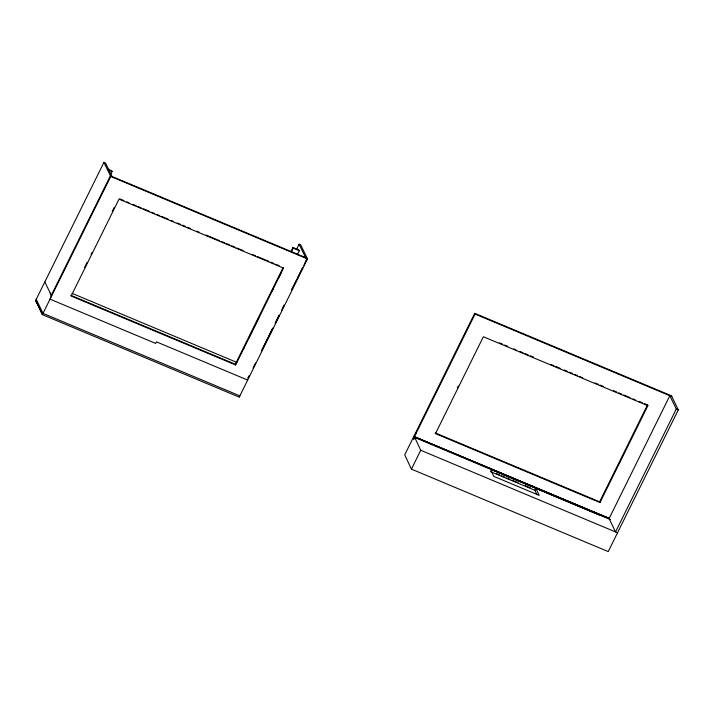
<?xml version="1.0" encoding="UTF-8"?>
<svg xmlns="http://www.w3.org/2000/svg" width="714" height="714" viewBox="0 0 714 714"><rect width="100%" height="100%" fill="white"/><g stroke="black" fill="none" stroke-linecap="round" stroke-linejoin="round"><path stroke-width="1.07" d="M305.592 257.593L111.991 176.447L105.529 163.069L103.923 162.399L35.7 300.38L42.385 314.642L239.199 397.136L239.833 395.851L43.027 313.366L36.236 299.291M110.625 174.502L112.098 171.521L111.759 170.816L107.725 169.129M51.301 295.31L110.384 175.769L103.923 162.399M51.372 295.453L50.087 299.175L155.706 343.443L156.482 341.863L247.633 380.071L247.365 379.509M111.991 176.447L110.384 175.769L110.724 176.474L42.385 314.642M84.627 267.339L87.09 262.341M91.044 254.354L92.026 252.354M112.268 211.406L114.24 207.417M235.656 364.961L235.317 364.256L283.199 267.375L283.538 268.08L235.656 364.961L71.141 296.007L119.024 199.126L283.538 268.08M290.973 251.444L292.936 247.463L298.996 249.998L299.336 250.703L297.372 254.693M243.554 348.789L244.536 346.799M248.472 338.829L252.417 330.859M253.399 328.859L258.816 317.9M272.114 291.009L273.096 289.009M278.514 278.058L280.977 273.069M291.312 252.149L293.284 248.169L292.936 247.463M296.64 249.186L299.104 244.206L300.71 244.875L307.493 258.95L239.333 396.957M261.44 351.029L267.839 338.079M268.821 336.089L272.766 328.119L261.476 351.047M275.22 323.139L279.165 315.169L275.265 323.156M283.101 307.198L284.083 305.208M296.39 280.307L291.473 290.268L302.834 267.366M297.381 278.317L302.798 267.357M305.253 262.377L307.225 258.388L305.663 257.736L299.104 244.206M253.104 367.987L255.567 363.007M281.664 310.206L284.11 305.217M303.816 265.376L307.261 258.406M414.058 436.013L474.703 313.321L671.472 395.797L678.3 409.881L608.221 551.601L411.407 469.116L404.722 454.845L414.058 436.013L414.415 436.781L520.015 480.986M474.703 313.321L475.069 314.08L413.433 438.762L413.745 439.422L414.727 437.441L610.577 519.64M457.335 387.907L458.317 385.908M435.486 433.612L483.369 336.731L647.884 405.686L600.001 502.567L435.486 433.612L435.121 432.854L599.635 501.808L600.001 502.567M599.635 501.808L647.509 404.927L644.43 403.633M676.283 409.042L615.539 531.93L609.087 518.605L669.821 395.708L676.283 409.042L678.3 409.881M411.407 469.116L420.751 450.284L414.727 437.441M536.973 494.713L534.893 490.268L535.875 488.287L599.581 514.972L490.438 469.214L493.785 476.354L539.213 495.4L535.875 488.287M42.724 313.973L43.027 313.366M475.069 314.08L671.838 396.556M108.064 169.825L112.098 171.521M293.284 248.169L299.336 250.703M110.724 176.474L307.493 258.95M499.452 342.872L502.531 344.166M504.593 345.023L507.672 346.317M513.848 348.905L515.901 349.762M520.015 351.484L523.103 352.778M525.156 353.644L528.244 354.938M530.297 355.795L533.385 357.089M550.86 364.417L553.948 365.711M556.001 366.568L560.115 368.299M564.23 370.022L567.309 371.316M569.37 372.172L572.449 373.467M574.511 374.332L577.59 375.618M579.652 376.483L582.731 377.777M595.074 382.945L598.162 384.239M600.215 385.105L603.303 386.399M613.585 390.701L616.664 391.995M618.726 392.861L621.805 394.155M623.866 395.012L630.034 397.6M633.113 398.894L635.174 399.751M639.289 401.482L642.368 402.767M119.711 198.858L123.825 200.58M126.905 201.875L128.966 202.731M133.081 204.454L136.16 205.748M138.221 206.614L141.301 207.908M143.362 208.765L149.529 211.353M151.582 212.219L154.67 213.504M156.723 214.37L159.811 215.664M161.864 216.52L168.04 219.109M171.119 220.403L173.181 221.269M177.286 222.991L180.374 224.285M182.436 225.142L185.515 226.436M187.577 227.302L190.656 228.587M196.823 231.175L198.885 232.041M206.078 235.058L219.448 240.654M221.501 241.519L224.589 242.814M226.641 243.67L229.729 244.964M231.782 245.83L234.87 247.124M236.923 247.981L243.099 250.569M252.345 254.452L255.433 255.746M257.486 256.603L268.803 261.342M270.856 262.208L273.944 263.502M275.997 264.358L279.085 265.653M609.131 518.337L414.397 436.736L609.238 518.534M72.034 293.329L236.95 362.453M520.354 481.174L609.185 518.409M70.802 295.301L235.317 364.256M420.751 450.284L617.556 532.778M248.418 378.491L248.115 377.804M496.489 473.614L499.568 474.908M501.621 475.765L504.691 477.059M506.744 477.916L509.823 479.21M511.876 480.067L518.025 482.655M525.201 485.663L530.332 487.814M490.464 471.624L534.893 490.268M647.509 404.927L647.884 405.686M415.619 432.862L415.994 433.621M235.334 364.024L235.674 364.729M44.821 281.923L51.649 296.015L50.221 293.07M249.132 375.939L248.142 377.929L249.132 375.939M42.528 314.463L35.7 300.38L42.483 314.446"/></g></svg>
